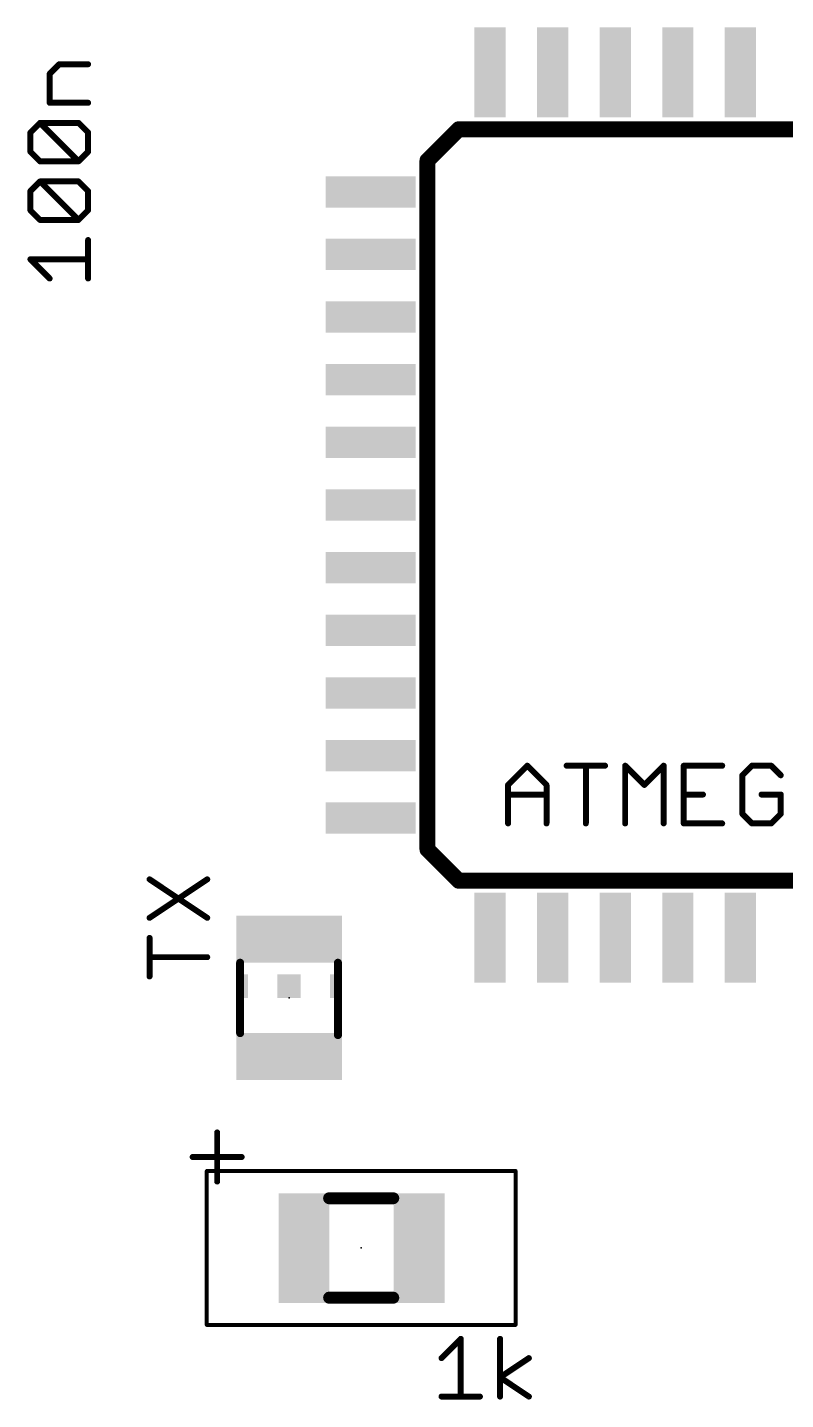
# Model space of a CAD drawing. Extents: x -5 to 95, y -7 to 91.
# Drawn here: x 11.4 to 21.09, y 44.48 to 62.01 of the extents above; entities that cross this region are included whole.
import ezdxf

# ---------------------------------------------------------------- set-up
doc = ezdxf.new("R2010")
doc.units = 0
for name, color, linetype in [('21', 253, 'CONTINUOUS'), ('23', 7, 'CONTINUOUS'), ('27', 253, 'CONTINUOUS'), ('39', 22, 'CONTINUOUS'), ('51', 253, 'CONTINUOUS')]:
    doc.layers.add(name, color=color, linetype=linetype)

# ---------------------------------------------------------------- blocks, each defined once
blk = doc.blocks.new('RECT')
blk.add_solid([(-0.5, -0.5), (0.5, -0.5), (-0.5, 0.5), (0.5, 0.5)])

msp = doc.modelspace()

# ---------------------------------------------------------------- linework, layer by layer
at = {"layer": '21'}
for points, const_width in [([(16.5147, 60.3076), (16.9147, 60.7076)], 0.2032), ([(16.9147, 60.7076), (25.7147, 60.7076)], 0.2032), ([(16.5147, 51.5076), (16.5147, 60.3076)], 0.2032), ([(16.9147, 51.1076), (16.5147, 51.5076)], 0.2032), ([(25.7147, 51.1076), (16.9147, 51.1076)], 0.2032), ([(13.8275, 47.8929), (13.8275, 47.2659)], 0.0762), ([(13.514, 47.5794), (14.1411, 47.5794)], 0.0762)]:
    msp.add_lwpolyline(points, dxfattribs=dict(at, const_width=const_width))
for points, const_width in [([(16.9147, 60.7584, 1), (16.9147, 60.6568)], 0.1016), ([(16.9506, 60.6717, 1), (16.8788, 60.7435)], 0.1016), ([(16.5655, 60.3076, 1), (16.4639, 60.3076)], 0.1016), ([(16.4788, 60.3435, 1), (16.5506, 60.2717)], 0.1016), ([(16.5506, 51.5435, 1), (16.4788, 51.4717)], 0.1016), ([(16.4639, 51.5076, 1), (16.5655, 51.5076)], 0.1016), ([(16.9147, 51.1584, 1), (16.9147, 51.0568)], 0.1016), ([(16.8788, 51.0717, 1), (16.9506, 51.1435)], 0.1016), ([(13.8466, 47.8929, 1), (13.8085, 47.8929)], 0.0381), ([(13.514, 47.5984, 1), (13.514, 47.5603)], 0.0381), ([(14.1411, 47.5603, 1), (14.1411, 47.5984)], 0.0381), ([(13.8085, 47.2659, 1), (13.8466, 47.2659)], 0.0381)]:
    msp.add_lwpolyline(points, format="xyb", dxfattribs=dict(at, const_width=const_width))
at = {"layer": '23'}
for p in [(14.7459, 49.611), (15.6681, 46.4172)]:
    msp.add_point(p, dxfattribs=at)
at = {"layer": '27', "const_width": 0.0762}
for points in [[(11.6867, 61.4144), (11.8095, 61.5373)], [(11.8095, 61.5373), (12.1781, 61.5373)], [(11.6867, 61.0458), (11.6867, 61.4144)], [(12.1781, 61.0458), (11.6867, 61.0458)], [(11.4409, 60.666), (11.5638, 60.7889)], [(11.5638, 60.7889), (12.0553, 60.7889)], [(12.0553, 60.2974), (11.5638, 60.7889)], [(12.0553, 60.7889), (12.1781, 60.666)], [(11.4409, 60.4203), (11.4409, 60.666)], [(12.1781, 60.666), (12.1781, 60.4203)], [(11.5638, 60.2974), (11.4409, 60.4203)], [(12.0553, 60.2974), (11.5638, 60.2974)], [(12.1781, 60.4203), (12.0553, 60.2974)], [(11.4409, 59.9176), (11.5638, 60.0405)], [(11.4409, 59.6719), (11.4409, 59.9176)], [(11.5638, 60.0405), (12.0553, 60.0405)], [(12.0553, 59.549), (11.5638, 60.0405)], [(12.0553, 60.0405), (12.1781, 59.9176)], [(12.1781, 59.9176), (12.1781, 59.6719)], [(11.5638, 59.549), (11.4409, 59.6719)], [(12.1781, 59.6719), (12.0553, 59.549)], [(12.0553, 59.549), (11.5638, 59.549)], [(12.1781, 58.8006), (12.1781, 59.2921)], [(11.6867, 58.8006), (11.4409, 59.0463)], [(11.4409, 59.0463), (12.1781, 59.0463)], [(17.5451, 52.3319), (17.7909, 52.5776)], [(17.7909, 52.5776), (18.0366, 52.3319)], [(18.2935, 52.5776), (18.785, 52.5776)], [(18.5393, 51.8404), (18.5393, 52.5776)], [(19.0419, 51.8404), (19.0419, 52.5776)], [(19.0419, 52.5776), (19.2877, 52.3319)], [(19.2877, 52.3319), (19.5334, 52.5776)], [(19.5334, 52.5776), (19.5334, 51.8404)], [(20.2818, 52.5776), (19.7904, 52.5776)], [(19.7904, 52.5776), (19.7904, 51.8404)], [(20.6616, 52.5776), (20.5388, 52.4547)], [(20.9074, 52.5776), (20.6616, 52.5776)], [(21.0303, 52.4547), (20.9074, 52.5776)], [(20.5388, 52.4547), (20.5388, 51.9633)], [(17.5451, 51.8404), (17.5451, 52.3319)], [(17.5451, 52.209), (18.0366, 52.209)], [(18.0366, 52.3319), (18.0366, 51.8404)], [(19.7904, 52.209), (20.0361, 52.209)], [(21.0303, 52.209), (20.7845, 52.209)], [(21.0303, 51.9633), (21.0303, 52.209)], [(20.5388, 51.9633), (20.6616, 51.8404)], [(20.9074, 51.8404), (21.0303, 51.9633)], [(19.7904, 51.8404), (20.2818, 51.8404)], [(20.6616, 51.8404), (20.9074, 51.8404)], [(12.9637, 50.6343), (13.7009, 51.1258)], [(12.9637, 51.1258), (13.7009, 50.6343)], [(12.9637, 49.8859), (12.9637, 50.3774)], [(13.7009, 50.1317), (12.9637, 50.1317)], [(16.6943, 45.0104), (16.94, 45.2562)], [(16.94, 45.2562), (16.94, 44.519)], [(17.4427, 44.519), (17.4427, 45.2562)], [(17.4427, 44.7647), (17.8113, 45.0104)], [(17.8113, 44.519), (17.4427, 44.7647)], [(16.6943, 44.519), (17.1858, 44.519)]]:
    msp.add_lwpolyline(points, dxfattribs=at)
at = {"layer": '27', "const_width": 0.0381}
for points in [[(11.8095, 61.5563, 1), (11.8095, 61.5182)], [(11.823, 61.5238, 1), (11.7961, 61.5508)], [(12.1781, 61.5182, 1), (12.1781, 61.5563)], [(11.7057, 61.4144, 1), (11.6676, 61.4144)], [(11.6732, 61.4279, 1), (11.7001, 61.401)], [(11.6867, 61.0649, 1), (11.6867, 61.0268)], [(11.6676, 61.0458, 1), (11.7057, 61.0458)], [(12.1781, 61.0268, 1), (12.1781, 61.0649)], [(11.5773, 60.8024, 1), (11.5503, 60.7754)], [(11.5638, 60.8079, 1), (11.5638, 60.7698)], [(11.5773, 60.7754, 1), (11.5503, 60.8024)], [(12.0687, 60.8024, 1), (12.0418, 60.7754)], [(12.0553, 60.7698, 1), (12.0553, 60.8079)], [(11.4274, 60.6795, 1), (11.4544, 60.6525)], [(11.46, 60.666, 1), (11.4219, 60.666)], [(12.1972, 60.666, 1), (12.1591, 60.666)], [(12.1647, 60.6525, 1), (12.1916, 60.6795)], [(11.4544, 60.4337, 1), (11.4274, 60.4068)], [(11.4219, 60.4203, 1), (11.46, 60.4203)], [(11.5638, 60.3164, 1), (11.5638, 60.2783)], [(11.5503, 60.2839, 1), (11.5773, 60.3109)], [(12.0418, 60.3109, 1), (12.0687, 60.2839)], [(12.0418, 60.2839, 1), (12.0687, 60.3109)], [(12.0553, 60.2783, 1), (12.0553, 60.3164)], [(12.1591, 60.4203, 1), (12.1972, 60.4203)], [(12.1916, 60.4068, 1), (12.1647, 60.4337)], [(11.4274, 59.9311, 1), (11.4544, 59.9041)], [(11.46, 59.9176, 1), (11.4219, 59.9176)], [(11.5773, 60.0539, 1), (11.5503, 60.027)], [(11.5638, 60.0595, 1), (11.5638, 60.0214)], [(11.5773, 60.027, 1), (11.5503, 60.0539)], [(12.0687, 60.0539, 1), (12.0418, 60.027)], [(12.0553, 60.0214, 1), (12.0553, 60.0595)], [(12.1972, 59.9176, 1), (12.1591, 59.9176)], [(12.1647, 59.9041, 1), (12.1916, 59.9311)], [(11.4544, 59.6853, 1), (11.4274, 59.6584)], [(11.4219, 59.6719, 1), (11.46, 59.6719)], [(12.1591, 59.6719, 1), (12.1972, 59.6719)], [(12.1916, 59.6584, 1), (12.1647, 59.6853)], [(11.5638, 59.568, 1), (11.5638, 59.5299)], [(11.5503, 59.5355, 1), (11.5773, 59.5625)], [(12.0418, 59.5625, 1), (12.0687, 59.5355)], [(12.0418, 59.5355, 1), (12.0687, 59.5625)], [(12.0553, 59.5299, 1), (12.0553, 59.568)], [(12.1972, 59.2921, 1), (12.1591, 59.2921)], [(11.4544, 59.0598, 1), (11.4274, 59.0328)], [(11.4409, 59.0654, 1), (11.4409, 59.0273)], [(12.1781, 59.0273, 1), (12.1781, 59.0654)], [(11.6732, 58.7871, 1), (11.7001, 58.814)], [(12.1591, 58.8006, 1), (12.1972, 58.8006)], [(17.8043, 52.5911, 1), (17.7774, 52.5641)], [(17.8043, 52.5641, 1), (17.7774, 52.5911)], [(18.2935, 52.5967, 1), (18.2935, 52.5586)], [(18.5583, 52.5776, 1), (18.5202, 52.5776)], [(18.785, 52.5586, 1), (18.785, 52.5967)], [(19.061, 52.5776, 1), (19.0229, 52.5776)], [(19.0554, 52.5911, 1), (19.0285, 52.5641)], [(19.5525, 52.5776, 1), (19.5144, 52.5776)], [(19.5469, 52.5641, 1), (19.52, 52.5911)], [(19.7904, 52.5967, 1), (19.7904, 52.5586)], [(19.8094, 52.5776, 1), (19.7713, 52.5776)], [(20.2818, 52.5586, 1), (20.2818, 52.5967)], [(20.6616, 52.5967, 1), (20.6616, 52.5586)], [(20.6751, 52.5641, 1), (20.6482, 52.5911)], [(20.9209, 52.5911, 1), (20.8939, 52.5641)], [(20.9074, 52.5586, 1), (20.9074, 52.5967)], [(20.5578, 52.4547, 1), (20.5197, 52.4547)], [(20.5253, 52.4682, 1), (20.5522, 52.4413)], [(21.0168, 52.4413, 1), (21.0437, 52.4682)], [(17.5642, 52.3319, 1), (17.5261, 52.3319)], [(17.5316, 52.3453, 1), (17.5586, 52.3184)], [(17.5451, 52.2281, 1), (17.5451, 52.19)], [(18.0556, 52.3319, 1), (18.0175, 52.3319)], [(18.0231, 52.3184, 1), (18.0501, 52.3453)], [(18.0366, 52.19, 1), (18.0366, 52.2281)], [(19.2742, 52.3453, 1), (19.3012, 52.3184)], [(19.2742, 52.3184, 1), (19.3012, 52.3453)], [(19.7904, 52.2281, 1), (19.7904, 52.19)], [(20.0361, 52.19, 1), (20.0361, 52.2281)], [(20.7845, 52.2281, 1), (20.7845, 52.19)], [(21.0493, 52.209, 1), (21.0112, 52.209)], [(21.0303, 52.19, 1), (21.0303, 52.2281)], [(20.5522, 51.9767, 1), (20.5253, 51.9498)], [(20.5197, 51.9633, 1), (20.5578, 51.9633)], [(21.0112, 51.9633, 1), (21.0493, 51.9633)], [(21.0437, 51.9498, 1), (21.0168, 51.9767)], [(17.5261, 51.8404, 1), (17.5642, 51.8404)], [(18.0175, 51.8404, 1), (18.0556, 51.8404)], [(18.5202, 51.8404, 1), (18.5583, 51.8404)], [(19.0229, 51.8404, 1), (19.061, 51.8404)], [(19.5144, 51.8404, 1), (19.5525, 51.8404)], [(19.7904, 51.8594, 1), (19.7904, 51.8213)], [(19.7713, 51.8404, 1), (19.8094, 51.8404)], [(20.2818, 51.8213, 1), (20.2818, 51.8594)], [(20.6616, 51.8594, 1), (20.6616, 51.8213)], [(20.6482, 51.8269, 1), (20.6751, 51.8539)], [(20.8939, 51.8539, 1), (20.9209, 51.8269)], [(20.9074, 51.8213, 1), (20.9074, 51.8594)], [(12.9742, 51.1417, 1), (12.9531, 51.11)], [(13.7115, 51.11, 1), (13.6903, 51.1417)], [(12.9531, 50.6502, 1), (12.9742, 50.6185)], [(13.6903, 50.6185, 1), (13.7115, 50.6502)], [(12.9827, 50.3774, 1), (12.9446, 50.3774)], [(12.9637, 50.1507, 1), (12.9637, 50.1126)], [(13.7009, 50.1126, 1), (13.7009, 50.1507)], [(12.9446, 49.8859, 1), (12.9827, 49.8859)], [(16.9591, 45.2562, 1), (16.921, 45.2562)], [(16.9535, 45.2427, 1), (16.9266, 45.2697)], [(17.4618, 45.2562, 1), (17.4237, 45.2562)], [(17.8219, 44.9946, 1), (17.8008, 45.0263)], [(16.6808, 45.0239, 1), (16.7078, 44.997)], [(17.4533, 44.7806, 1), (17.4321, 44.7489)], [(17.4321, 44.7806, 1), (17.4533, 44.7489)], [(16.6943, 44.538, 1), (16.6943, 44.4999)], [(16.921, 44.519, 1), (16.9591, 44.519)], [(17.1858, 44.4999, 1), (17.1858, 44.538)], [(17.4237, 44.519, 1), (17.4618, 44.519)], [(17.8008, 44.5031, 1), (17.8219, 44.5348)]]:
    msp.add_lwpolyline(points, format="xyb", dxfattribs=at)
at = {"layer": '39', "const_width": 0.0508}
for points in [[(13.6951, 45.4342), (13.6951, 47.4002)], [(13.6951, 47.4002), (17.6411, 47.4002)], [(17.6411, 47.4002), (17.6411, 45.4342)], [(17.6411, 45.4342), (13.6951, 45.4342)]]:
    msp.add_lwpolyline(points, dxfattribs=at)
at = {"layer": '39', "const_width": 0.0254}
for points in [[(13.7078, 47.4002, 1), (13.6824, 47.4002)], [(13.6951, 47.4129, 1), (13.6951, 47.3875)], [(17.6538, 47.4002, 1), (17.6284, 47.4002)], [(17.6411, 47.3875, 1), (17.6411, 47.4129)], [(13.6951, 45.4469, 1), (13.6951, 45.4215)], [(13.6824, 45.4342, 1), (13.7078, 45.4342)], [(17.6284, 45.4342, 1), (17.6538, 45.4342)], [(17.6411, 45.4215, 1), (17.6411, 45.4469)]]:
    msp.add_lwpolyline(points, format="xyb", dxfattribs=at)
at = {"layer": '51'}
for points, const_width in [([(14.1209, 50.061), (14.1209, 49.161)], 0.1016), ([(15.3709, 50.061), (15.3709, 49.136)], 0.1016), ([(16.0781, 47.0522), (15.2581, 47.0522)], 0.1524), ([(16.0781, 45.7822), (15.2581, 45.7822)], 0.1524)]:
    msp.add_lwpolyline(points, dxfattribs=dict(at, const_width=const_width))
for points, const_width in [([(14.1463, 50.061, 1), (14.0955, 50.061)], 0.0508), ([(15.3963, 50.061, 1), (15.3455, 50.061)], 0.0508), ([(14.0955, 49.161, 1), (14.1463, 49.161)], 0.0508), ([(15.3455, 49.136, 1), (15.3963, 49.136)], 0.0508), ([(15.2581, 47.0903, 1), (15.2581, 47.0141)], 0.0762), ([(16.0781, 47.0141, 1), (16.0781, 47.0903)], 0.0762), ([(15.2581, 45.8203, 1), (15.2581, 45.7441)], 0.0762), ([(16.0781, 45.7441, 1), (16.0781, 45.8203)], 0.0762)]:
    msp.add_lwpolyline(points, format="xyb", dxfattribs=dict(at, const_width=const_width))

# ---------------------------------------------------------------- block references
at = {"layer": '21', "yscale": 0.3}
for p, xscale in [((14.1459, 49.761), 0.15), ((14.7459, 49.761), 0.3), ((15.3459, 49.761), 0.15)]:
    msp.add_blockref('RECT', p, dxfattribs=dict(at, xscale=xscale))
at = {"layer": '51'}
for p, xscale, yscale, rotation in [((17.3147, 61.4327), 1.1501, 0.3998, 270), ((18.1147, 61.4327), 1.1501, 0.4, 270), ((18.9148, 61.4327), 1.1501, 0.4, 270), ((19.7147, 61.4327), 1.1501, 0.4001, 270), ((20.5148, 61.4327), 1.1501, 0.4001, 270), ((15.7897, 59.9076), 0.3998, 1.1501, 270), ((15.7897, 59.1076), 0.4, 1.1501, 270), ((15.7897, 58.3075), 0.4, 1.1501, 270), ((15.7897, 57.5077), 0.4001, 1.1501, 270), ((15.7897, 56.7076), 0.4001, 1.1501, 270), ((15.7897, 55.9076), 0.3998, 1.1501, 270), ((15.7897, 55.1077), 0.4001, 1.1501, 270), ((15.7897, 54.3076), 0.4001, 1.1501, 270), ((15.7897, 53.5077), 0.4, 1.1501, 270), ((15.7897, 52.7076), 0.4, 1.1501, 270), ((15.7897, 51.9076), 0.3998, 1.1501, 270), ((17.3147, 50.3826), 1.1501, 0.3998, 270), ((18.1147, 50.3826), 1.1501, 0.4, 270), ((18.9148, 50.3826), 1.1501, 0.4, 270), ((19.7147, 50.3826), 1.1501, 0.4001, 270), ((20.5148, 50.3826), 1.1501, 0.4001, 270), ((14.9367, 46.4157), 0.65, 1.4, 180), ((16.4099, 46.4157), 0.65, 1.4, 180)]:
    msp.add_blockref('RECT', p, dxfattribs=dict(at, xscale=xscale, yscale=yscale, rotation=rotation))
at = {"layer": '51', "xscale": 1.35, "yscale": 0.6}
for p in [(14.7459, 50.361), (14.7459, 48.861)]:
    msp.add_blockref('RECT', p, dxfattribs=at)

doc.saveas('drawing.dxf')
